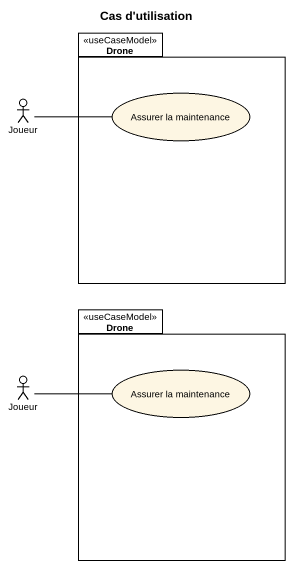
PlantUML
@startuml
title Cas d'utilisation
package Drone <<useCaseModel>> {
  usecase "Assurer la maintenance" as Assurer_la_maintenance
}
actor Joueur
package "Drone" as Drone_2 <<useCaseModel>> {
  usecase "Assurer la maintenance" as Assurer_la_maintenance_2
}
actor "Joueur" as Joueur_2
Joueur -right- Assurer_la_maintenance
Joueur_2 -right- Assurer_la_maintenance_2
@enduml
